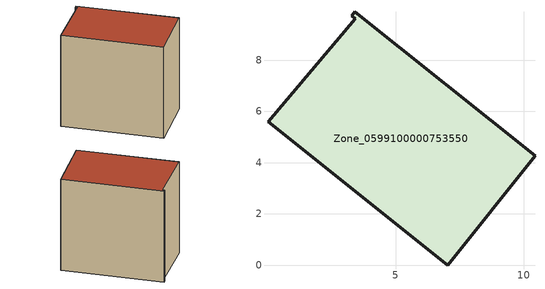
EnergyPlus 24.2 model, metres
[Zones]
Zone_0599100000753550
 floor ground (C_G): 3.42,9.62 3.28,9.73 3.41,9.88 10.44,4.27 7.04,0 0.02,5.59 z0.58
 wall outside (C_F): 7.04,0 10.44,4.27 3.41,9.88 3.28,9.73 3.42,9.62 0.02,5.59 7.04,0 z0.58:9.26
 roof outside (C_R): 3.42,9.62 0.02,5.59 7.04,0 10.44,4.27 3.41,9.88 3.28,9.73 z9.26
[BUILDING]
Pand.0599100000753550: North Axis=0; Terrain=City; Loads Convergence Tolerance Value=0.04; Temperature Convergence Tolerance Value=0.4; Solar Distribution=FullExterior; Maximum Number of Warmup Days=25; Minimum Number of Warmup Days=1
[Site:Location]
Rotterdam.The.Hague.AP_ZH_NLD Design_Conditions: Latitude=51.96; Longitude=4.45; Time Zone=1; Elevation=-4.5
[SITE:GROUNDTEMPERATURE:BUILDINGSURFACE]
18, 18, 18, 18, 18, 18, 18, 18, 18, 18, 18, 18
[MATERIAL] Thermal Absorptance=0.9; Solar Absorptance=0.7; Visible Absorptance=0.7
Name | Roughness | Thickness | Conductivity | Density | Specific Heat
G.TI.2006-2014 | MediumSmooth | 0.15 | 0.06 | 540 | 1210
F.TI.2006-2014 | Rough | 0.3 | 0.12 | 1920 | 840
R.TI.2006-2014 | MediumRough | 0.2 | 0.08 | 1500 | 1000
[CONSTRUCTION]
C_G: G.TI.2006-2014
C_F: F.TI.2006-2014
C_R: R.TI.2006-2014
[ZONE]
Zone_0599100000753550: Type=1; Multiplier=1; Ceiling Height=Autocalculate; Volume=Autocalculate; Floor Area=autocalculate; Part of Total Floor Area=Yes
[ZONEINFILTRATION:DESIGNFLOWRATE]
Infil_Zone_0599100000753550: Zone or ZoneList or Space or SpaceList=Zone_0599100000753550; Schedule=AlwaysOn; Design Flow Rate Calculation Method=Flow/Area; Flow Rate per Floor Area=0.0015; Constant Term Coefficient=1; Temperature Term Coefficient=0; Velocity Term Coefficient=0; Velocity Squared Term Coefficient=0
[HVACTEMPLATE:ZONE:IDEALLOADSAIRSYSTEM]
Zone_0599100000753550: Maximum Heating Supply Air Temperature=50; Minimum Cooling Supply Air Temperature=13; Maximum Heating Supply Air Humidity Ratio=0.0156; Minimum Cooling Supply Air Humidity Ratio=0.0077; Heating Limit=NoLimit; Cooling Limit=NoLimit; Dehumidification Control Type=ConstantSensibleHeatRatio; Cooling Sensible Heat Ratio=0.7; Dehumidification Setpoint=60; Humidification Control Type=None; Humidification Setpoint=30; Outdoor Air Method=None; Outdoor Air Flow Rate per Person=0.00944; Outdoor Air Flow Rate per Zone Floor Area=0; Outdoor Air Flow Rate per Zone=0; Demand Controlled Ventilation Type=None; Outdoor Air Economizer Type=NoEconomizer; Heat Recovery Type=None; Sensible Heat Recovery Effectiveness=0.7; Latent Heat Recovery Effectiveness=0.65
[ZONECONTROL:THERMOSTAT]
ThermostatControl_Zone_0599100000753550: Zone or ZoneList=Zone_0599100000753550; Control Type Schedule=DualSetpointControlType; Control 1=Thermostat_Zone_0599100000753550; Temperature Difference Between Cutout And Setpoint=0
[THERMOSTATSETPOINT:DUALSETPOINT]
Thermostat_Zone_0599100000753550: Heating Setpoint Temperature Schedule=HeatingSetpoint_Zone_0599100000753550; Cooling Setpoint Temperature Schedule=CoolingSetpoint_Zone_0599100000753550
[SCHEDULE:COMPACT]
HeatingSetpoint_Zone_0599100000753550: Through: 12/31, For: AllDays, Until: 24:00, 21
CoolingSetpoint_Zone_0599100000753550: Through: 12/31, For: AllDays, Until: 24:00, 24
DualSetpointControlType: Through: 12/31, For: AllDays, Until: 24:00, 4
AlwaysOn: Through: 12/31, For: AllDays, Until: 24:00, 1
